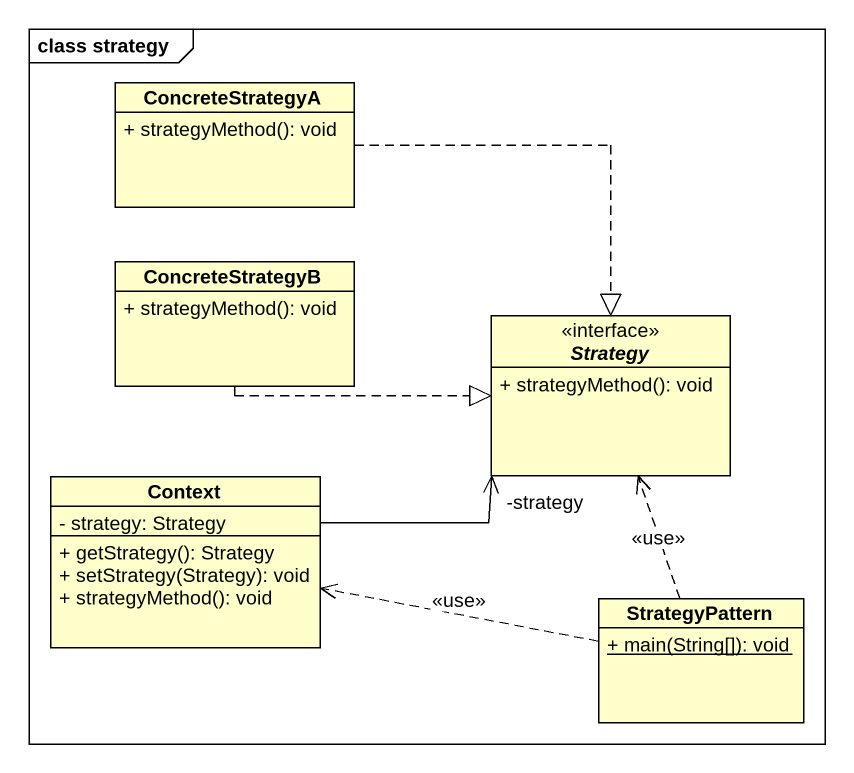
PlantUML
@startuml
mainframe class strategy
hide circle
hide empty members
skinparam classAttributeIconSize 0
class ConcreteStrategyA {
  + strategyMethod(): void
}
class ConcreteStrategyB {
  + strategyMethod(): void
}
interface Strategy <<interface>> {
  + strategyMethod(): void
}
class Context {
  - strategy: Strategy
  + getStrategy(): Strategy
  + setStrategy(Strategy): void
  + strategyMethod(): void
}
class StrategyPattern {
  {static} + main(String[]): void
}
ConcreteStrategyA ..|> Strategy
ConcreteStrategyB .right.|> Strategy
Context -right-> "-strategy" Strategy
StrategyPattern .up.> Strategy : <<use>>
StrategyPattern .left.> Context : <<use>>
@enduml
